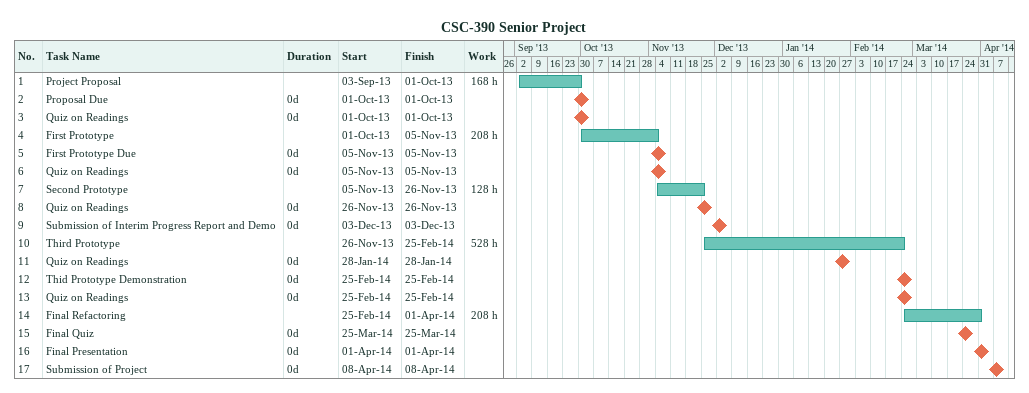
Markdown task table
CSC-390 Senior Project

| ID | Task | Duration | Start | Finish | Work (h) |
|---|---|---|---|---|---|
| 1 | Project Proposal |  | 2013-09-03 | 2013-10-01 | 168 |
| 2 | Proposal Due | 0d | 2013-10-01 | 2013-10-01 |  |
| 3 | Quiz on Readings | 0d | 2013-10-01 | 2013-10-01 |  |
| 4 | First Prototype |  | 2013-10-01 | 2013-11-05 | 208 |
| 5 | First Prototype Due | 0d | 2013-11-05 | 2013-11-05 |  |
| 6 | Quiz on Readings | 0d | 2013-11-05 | 2013-11-05 |  |
| 7 | Second Prototype |  | 2013-11-05 | 2013-11-26 | 128 |
| 8 | Quiz on Readings | 0d | 2013-11-26 | 2013-11-26 |  |
| 9 | Submission of Interim Progress Report and Demo | 0d | 2013-12-03 | 2013-12-03 |  |
| 10 | Third Prototype |  | 2013-11-26 | 2014-02-25 | 528 |
| 11 | Quiz on Readings | 0d | 2014-01-28 | 2014-01-28 |  |
| 12 | Thid Prototype Demonstration | 0d | 2014-02-25 | 2014-02-25 |  |
| 13 | Quiz on Readings | 0d | 2014-02-25 | 2014-02-25 |  |
| 14 | Final Refactoring |  | 2014-02-25 | 2014-04-01 | 208 |
| 15 | Final Quiz | 0d | 2014-03-25 | 2014-03-25 |  |
| 16 | Final Presentation | 0d | 2014-04-01 | 2014-04-01 |  |
| 17 | Submission of Project | 0d | 2014-04-08 | 2014-04-08 |  |
